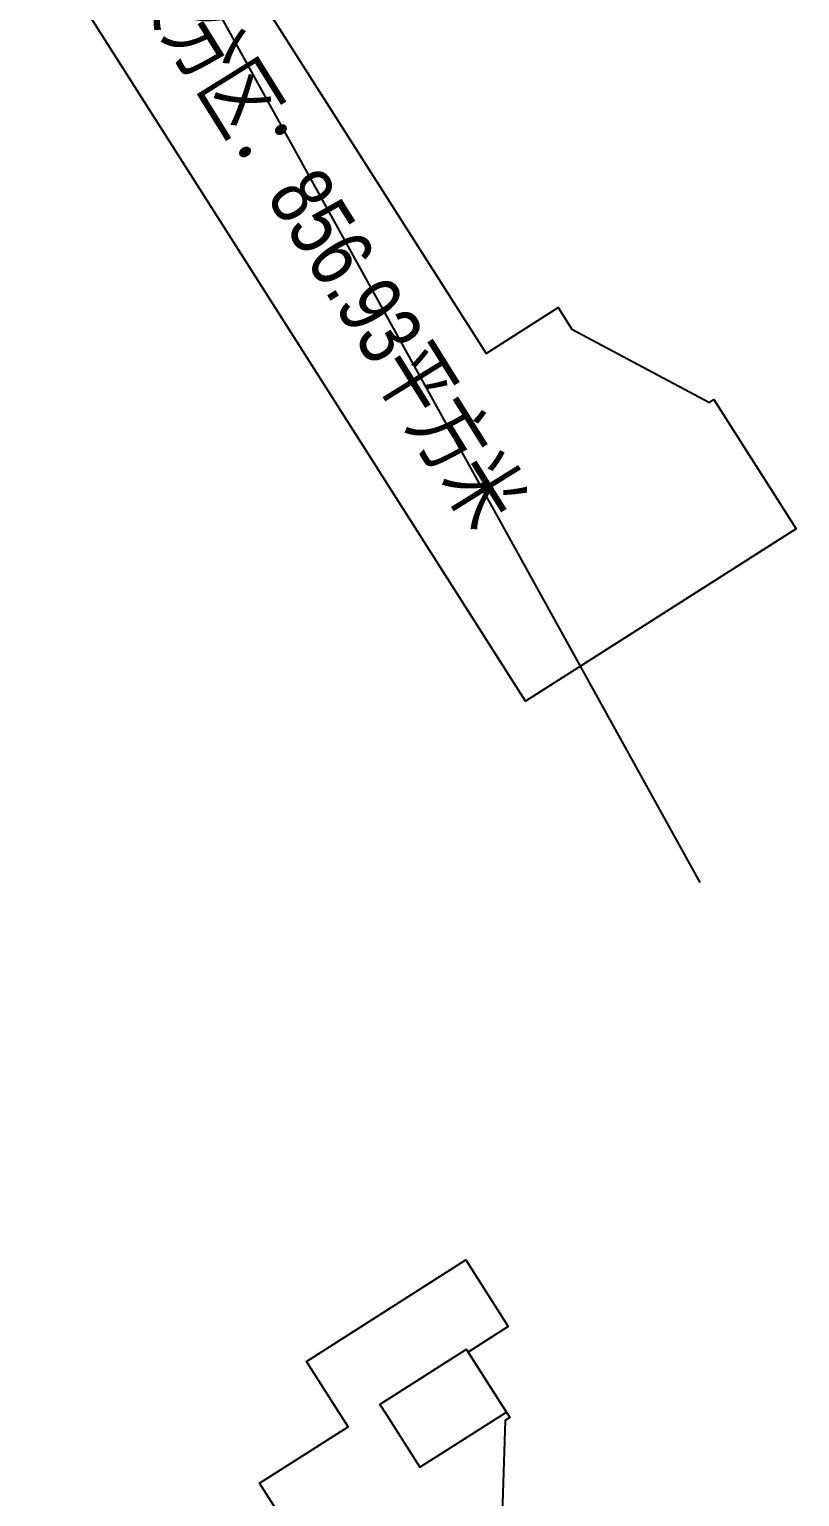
# Model space of a CAD drawing. Extents: x -46296 to 410892, y -132363 to 283170.
# Drawn here: x -46296 to 2444, y 60834 to 153650 of the extents above; entities that cross this region are included whole.
import ezdxf

# ---------------------------------------------------------------- set-up
doc = ezdxf.new("R2010")
doc.units = 0
doc.header["$LTSCALE"] = 5
doc.layers.get('0').update_dxf_attribs({"linetype": 'CONTINUOUS'})
doc.layers.add('X-104 B0平面$0$A-TECH_结构', color=21, linetype='CONTINUOUS')
doc.layers.add('X-104 B0平面$0$看线', color=241, linetype='CONTINUOUS')
doc.styles.add('X-104 B0平面$0$Arial', font='arial.ttf', dxfattribs={"width": 0.75, "height": 2.5})

# ---------------------------------------------------------------- blocks, each defined once
blk = doc.blocks.new('X-104 B0平面')
blk.add_lwpolyline([(-23685, 65983), (-21592, 62692), (-16108, 66180), (-18630, 70146), (-18714, 70092), (-24115, 66658), (-24115, 66658), (-23685, 65983)])
at = {"layer": 'X-104 B0平面$0$A-TECH_结构'}
for points in [[(-43273, 168241), (-33232, 174628), (-30548, 170409), (-33080, 168799), (-30450, 164664), (-30744, 164477), (-31051, 154616), (-17395, 133147), (-12839, 136045), (-11967, 134675), (-3264, 130047), (-2977, 130229), (2229, 122045), (-14899, 111150), (-46296, 160511), (-40643, 164106), (-43273, 168241)], [(-31743, 61691), (-26132, 65260), (-28762, 69394), (-18679, 75808), (-15995, 71589), (-18527, 69979), (-15897, 65844), (-16191, 65657), (-16498, 55796), (-2922, 34454), (786, 36812), (11293, 31228), (11580, 31408), (16408, 23814), (16288, 22910), (-346, 12330), (-31743, 61691)]]:
    blk.add_lwpolyline(points, dxfattribs=at)
at = {"layer": 'X-104 B0平面$0$看线'}
blk.add_line((-45205, 174402), (-3882, 99680), dxfattribs=at)
at = {"style": 'X-104 B0平面$0$Arial', "width": 0.75}
blk.add_text('防火分区：856.93平方米', height=4000, rotation=301.94333, dxfattribs=at).set_placement((-42177, 160446))

msp = doc.modelspace()

# ---------------------------------------------------------------- block references
msp.add_blockref('X-104 B0平面', (0, 0))

doc.saveas('drawing.dxf')
